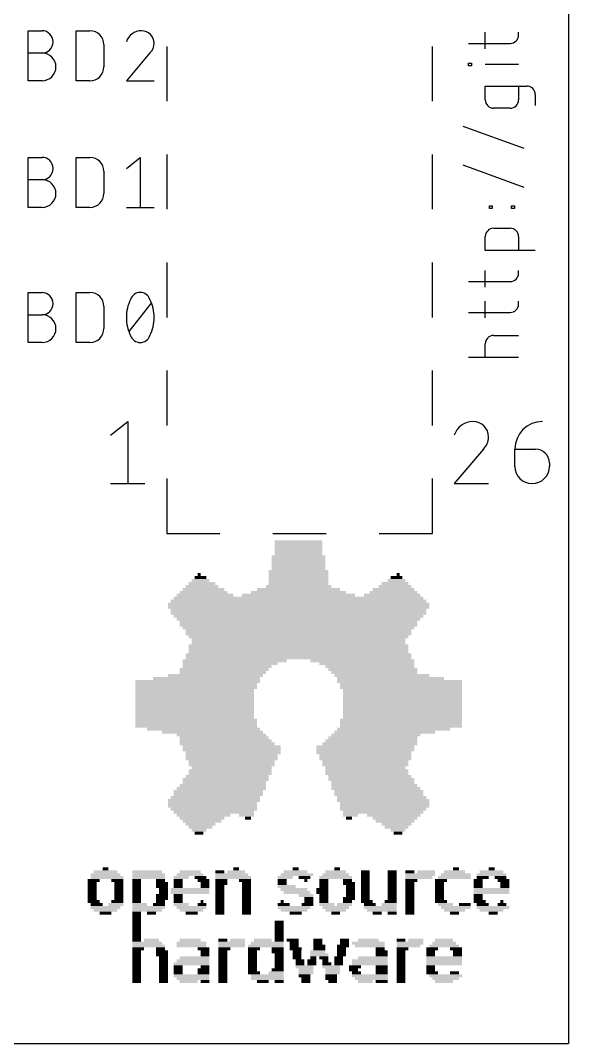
# Model space of a CAD drawing. Extents: x 0 to 54.6, y 0 to 93.
# Drawn here: x 12.69 to 23, y 0 to 19.24 of the extents above; entities that cross this region are included whole.
import ezdxf

# ---------------------------------------------------------------- set-up
doc = ezdxf.new("R2010")
doc.units = 0
doc.layers.add('20', color=30, linetype='CONTINUOUS')
doc.layers.add('21', color=253, linetype='CONTINUOUS')

# ---------------------------------------------------------------- blocks, each defined once
blk = doc.blocks.new('RECT')
blk.add_solid([(-0.5, -0.5), (0.5, -0.5), (-0.5, 0.5), (0.5, 0.5)])

msp = doc.modelspace()

# ---------------------------------------------------------------- linework, layer by layer
at = {"layer": '20'}
for p in [(23, 74), (0, 0)]:
    msp.add_line(p, (23, 0), dxfattribs=at)
at = {"layer": '21'}
for p, q in [((12.8336, 18.1039), (12.8336, 19.0436)), ((12.8336, 19.0436), (13.0947, 19.0436)), ((13.7349, 18.1039), (13.7349, 19.0436)), ((13.7349, 19.0436), (13.996, 19.0436)), ((21.4334, 18.7026), (21.4334, 19.0158)), ((22.0599, 18.9636), (22.0599, 19.0158)), ((14.257, 18.7826), (14.257, 18.3649)), ((15.4388, 18.7488), (15.4388, 17.7175)), ((20.4388, 17.7175), (20.4388, 18.7488)), ((21.1201, 18.807), (21.9033, 18.807)), ((12.8336, 18.626), (13.0947, 18.626)), ((15.1236, 18.626), (14.6798, 18.1039)), ((21.1201, 18.3831), (21.1201, 18.4353)), ((21.1201, 18.4353), (21.1723, 18.4353)), ((21.1723, 18.3831), (21.1201, 18.3831)), ((21.1723, 18.4353), (21.1723, 18.3831)), ((22.0599, 18.4092), (21.4334, 18.4092)), ((13.0947, 18.1039), (12.8336, 18.1039)), ((13.996, 18.1039), (13.7349, 18.1039)), ((14.6798, 18.1039), (15.2019, 18.1039)), ((21.4334, 17.7428), (21.4334, 18.0039)), ((21.4334, 18.0039), (22.2165, 18.0039)), ((22.0599, 18.0039), (22.0599, 17.7428)), ((22.3732, 17.8472), (22.3732, 17.6384)), ((21.9033, 17.5862), (21.59, 17.5862)), ((22.1643, 16.8287), (21.0157, 17.2464)), ((12.8336, 15.7226), (12.8336, 16.6624)), ((12.8336, 16.6624), (13.0947, 16.6624)), ((13.7349, 15.7226), (13.7349, 16.6624)), ((13.7349, 16.6624), (13.996, 16.6624)), ((14.6798, 16.4536), (14.9408, 16.6624)), ((14.9408, 16.6624), (14.9408, 15.7226)), ((15.4388, 16.7175), (15.4388, 15.6863)), ((20.4388, 15.6863), (20.4388, 16.7175)), ((14.257, 16.4013), (14.257, 15.9837)), ((22.1643, 16.0972), (21.0157, 16.5149)), ((12.8336, 16.2447), (13.0947, 16.2447)), ((13.0947, 15.7226), (12.8336, 15.7226)), ((13.996, 15.7226), (13.7349, 15.7226)), ((14.6798, 15.7226), (15.2019, 15.7226)), ((21.5117, 15.7009), (21.5117, 15.7531)), ((21.5117, 15.7531), (21.5639, 15.7531)), ((21.5639, 15.7009), (21.5117, 15.7009)), ((21.5639, 15.7531), (21.5639, 15.7009)), ((21.9294, 15.7009), (21.9294, 15.7531)), ((21.9294, 15.7531), (21.9816, 15.7531)), ((21.9816, 15.7009), (21.9294, 15.7009)), ((21.9816, 15.7531), (21.9816, 15.7009)), ((21.59, 15.3308), (21.9033, 15.3308)), ((21.4334, 14.9131), (21.4334, 15.1741)), ((22.0599, 15.1741), (22.0599, 14.9131)), ((22.3732, 14.9131), (21.4334, 14.9131)), ((15.4388, 14.6863), (15.4388, 13.655)), ((20.4388, 13.655), (20.4388, 14.6863)), ((21.4334, 14.2221), (21.4334, 14.5353)), ((22.0599, 14.4831), (22.0599, 14.5353)), ((21.1201, 14.3265), (21.9033, 14.3265)), ((12.8336, 13.1826), (12.8336, 14.1224)), ((12.8336, 14.1224), (13.0947, 14.1224)), ((13.7349, 13.1826), (13.7349, 14.1224)), ((13.7349, 14.1224), (13.996, 14.1224)), ((14.257, 13.8613), (14.257, 13.4437)), ((14.732, 13.3914), (15.1497, 13.9136)), ((21.4334, 13.6429), (21.4334, 13.9562)), ((22.0599, 13.904), (22.0599, 13.9562)), ((12.8336, 13.7047), (13.0947, 13.7047)), ((21.1201, 13.7474), (21.9033, 13.7474)), ((21.59, 13.3145), (22.0599, 13.3145)), ((13.0947, 13.1826), (12.8336, 13.1826)), ((13.996, 13.1826), (13.7349, 13.1826)), ((21.4334, 12.8969), (21.4334, 13.1579)), ((22.0599, 12.8969), (21.1201, 12.8969)), ((15.4388, 12.655), (15.4388, 11.6238)), ((20.4388, 11.6238), (20.4388, 12.655)), ((14.3813, 11.4371), (14.7059, 11.6967)), ((14.7059, 11.6967), (14.7059, 10.5283)), ((21.3988, 11.1774), (20.847, 10.5283)), ((21.99, 11.1774), (22.3795, 11.1774)), ((21.99, 10.8529), (21.99, 11.1774)), ((22.6392, 10.9178), (22.6392, 10.8529)), ((15.4388, 10.6238), (15.4388, 9.5925)), ((20.4388, 9.5925), (20.4388, 10.6238)), ((14.3813, 10.5283), (15.0305, 10.5283)), ((20.847, 10.5283), (21.4962, 10.5283)), ((15.4388, 9.5925), (16.4388, 9.5925)), ((17.4388, 9.5925), (18.4388, 9.5925)), ((19.4388, 9.5925), (20.4388, 9.5925))]:
    msp.add_line(p, q, dxfattribs=at)
for centre, radius, start, end in [((13.0947, 18.8348), 0.2088, 270, 90), ((13.996, 18.7826), 0.2611, 0, 90), ((14.967, 18.7418), 0.3018, 90.0001, 162.055), ((14.967, 18.8087), 0.235, 0, 90), ((21.9033, 18.9636), 0.1566, 270, 0), ((14.9495, 18.8087), 0.2524, 313.6042, 359.9995), ((13.0947, 18.3649), 0.2611, 270, 90), ((13.996, 18.3649), 0.2611, 269.9993, 0), ((22.2165, 17.8472), 0.1566, 0, 90), ((21.59, 17.7428), 0.1566, 180, 270), ((21.9033, 17.7428), 0.1566, 270, 0), ((13.0947, 16.4536), 0.2088, 270, 90), ((13.996, 16.4013), 0.2611, 0, 90), ((13.0947, 15.9837), 0.2611, 270, 90), ((13.996, 15.9837), 0.2611, 269.9993, 0), ((21.59, 15.1741), 0.1566, 90.0011, 180), ((21.9033, 15.1741), 0.1566, 0, 90), ((21.9033, 14.4831), 0.1566, 270, 0), ((13.0947, 13.9136), 0.2088, 270, 90), ((13.996, 13.8613), 0.2611, 0, 90), ((14.9408, 13.9292), 0.1932, 90.0003, 161.0756), ((14.9408, 13.9292), 0.1932, 18.9247, 90.0003), ((15.4543, 13.6525), 0.7745, 154.011, 180.0001), ((14.4274, 13.6525), 0.7745, 359.9999, 25.989), ((21.9033, 13.904), 0.1566, 270, 0), ((13.0947, 13.4437), 0.2611, 270, 90), ((15.4543, 13.6525), 0.7745, 180, 205.9887), ((14.4274, 13.6525), 0.7745, 334.0113, 360), ((13.996, 13.4437), 0.2611, 269.9993, 0), ((14.9408, 13.3758), 0.1932, 198.9255, 269.9999), ((14.9408, 13.3758), 0.1932, 270, 341.0747), ((21.59, 13.1579), 0.1566, 90.0011, 180), ((21.2041, 11.3214), 0.3753, 90.0001, 162.0549), ((21.2041, 11.4046), 0.2921, 0, 90), ((22.5093, 11.1774), 0.5193, 90.0003, 180), ((21.1824, 11.4046), 0.3138, 313.604, 359.9996), ((22.3795, 10.9178), 0.2596, 0, 90), ((22.3146, 10.8529), 0.3246, 180, 0)]:
    msp.add_arc(centre, radius, start, end, dxfattribs=at)

# ---------------------------------------------------------------- block references
at = {"layer": '21', "yscale": 0.0559}
for p, xscale in [((17.9195, 9.434), 0.8941), ((17.9195, 9.3781), 0.8941), ((17.9195, 9.3222), 0.8941), ((17.9195, 9.2664), 0.8941), ((17.9195, 9.2105), 0.8941), ((17.9195, 9.1546), 1.0058), ((17.9195, 9.0987), 1.0058), ((17.9195, 9.0428), 1.0058), ((17.9195, 8.8752), 1.1176), ((17.9195, 8.987), 1.0058), ((17.9195, 8.9311), 1.0058), ((16.1034, 8.6517), 0.5029), ((16.0755, 8.7076), 0.3353), ((16.0755, 8.7634), 0.2235), ((16.0476, 8.8193), 0.0559), ((17.9195, 8.8193), 1.1176), ((17.9195, 8.7634), 1.1176), ((17.9195, 8.7076), 1.1176), ((17.9195, 8.6517), 1.1176), ((19.7356, 8.6517), 0.5029), ((19.7636, 8.7076), 0.3353), ((19.7636, 8.7634), 0.2235), ((19.7915, 8.8193), 0.0559), ((16.1314, 8.484), 0.8941), ((16.1314, 8.5399), 0.7823), ((16.1034, 8.5958), 0.6147), ((17.9195, 8.484), 1.7882), ((17.9195, 8.5399), 1.5646), ((17.9195, 8.5958), 1.2294), ((19.7077, 8.484), 0.8941), ((19.7077, 8.5399), 0.7823), ((19.7356, 8.5958), 0.6147), ((17.9195, 8.2605), 4.9174), ((17.9195, 8.3164), 4.8057), ((17.9195, 8.3723), 4.6939), ((16.1593, 8.4282), 1.0617), ((17.9195, 8.4282), 2.1234), ((19.6798, 8.4282), 1.0617), ((17.9195, 8.2046), 4.9174), ((17.9195, 8.1487), 4.8057), ((17.9195, 8.0929), 4.8057), ((17.9195, 8.037), 4.6939), ((17.9195, 7.9811), 4.5822), ((17.9195, 7.9252), 4.4704), ((17.9195, 7.8694), 4.4704), ((17.9195, 7.8135), 4.3586), ((17.9195, 7.7576), 4.2469), ((17.9195, 7.7017), 4.2469), ((17.9195, 7.6458), 4.1351), ((17.9195, 7.4782), 4.1351), ((17.9195, 7.5899), 4.0234), ((17.9195, 7.5341), 4.0234), ((17.9195, 7.3106), 4.2469), ((17.9195, 7.4223), 4.1351), ((17.9195, 7.3664), 4.1351), ((16.7181, 7.1988), 1.9558), ((16.6343, 7.1429), 1.7882), ((17.9195, 7.2547), 4.2469), ((19.121, 7.1988), 1.9558), ((19.2048, 7.1429), 1.7882), ((16.3549, 6.9194), 1.7882), ((16.5225, 7.0312), 1.6764), ((16.4946, 6.9753), 1.6205), ((16.5784, 7.087), 1.6764), ((19.2607, 7.087), 1.6764), ((19.3165, 7.0312), 1.6764), ((19.3445, 6.9753), 1.6205), ((19.4842, 6.9194), 1.7882), ((16.0196, 6.8076), 2.347), ((15.9917, 6.7518), 2.2911), ((16.1873, 6.8635), 2.0117), ((19.6518, 6.8635), 2.0117), ((19.8195, 6.8076), 2.347), ((19.8474, 6.7518), 2.2911), ((15.9917, 6.6959), 2.2911), ((15.9637, 6.64), 2.2352), ((15.9637, 6.5841), 2.2352), ((15.9637, 6.5282), 2.2352), ((19.8474, 6.6959), 2.2911), ((19.8753, 6.64), 2.2352), ((19.8753, 6.5841), 2.2352), ((19.8753, 6.5282), 2.2352), ((15.9637, 6.4724), 2.2352), ((15.9637, 6.4165), 2.2352), ((15.9637, 6.3606), 2.2352), ((19.8753, 6.4724), 2.2352), ((19.8753, 6.4165), 2.2352), ((19.8753, 6.3606), 2.2352), ((15.9637, 6.3047), 2.2352), ((15.9637, 6.2488), 2.2352), ((15.9637, 6.193), 2.2352), ((15.9637, 6.1371), 2.2352), ((19.8753, 6.3047), 2.2352), ((19.8753, 6.2488), 2.2352), ((19.8753, 6.193), 2.2352), ((19.8753, 6.1371), 2.2352), ((15.9917, 6.0812), 2.2911), ((15.9917, 6.0253), 2.2911), ((15.9917, 5.9694), 2.2911), ((19.8474, 6.0812), 2.2911), ((19.8474, 6.0253), 2.2911), ((19.8474, 5.9694), 2.2911), ((16.1314, 5.9135), 2.1234), ((16.299, 5.8577), 1.8999), ((16.4667, 5.8018), 1.6764), ((16.5225, 5.7459), 1.6764), ((19.3165, 5.7459), 1.6764), ((19.3724, 5.8018), 1.6764), ((19.5401, 5.8577), 1.8999), ((19.7077, 5.9135), 2.1234), ((16.5784, 5.6341), 1.7882), ((16.5505, 5.69), 1.7323), ((16.6622, 5.5783), 1.844), ((19.1768, 5.5783), 1.844), ((19.2607, 5.6341), 1.7882), ((19.2886, 5.69), 1.7323), ((16.6622, 5.5224), 1.844), ((16.6622, 5.4106), 1.7323), ((16.6902, 5.4665), 1.7882), ((19.1768, 5.5224), 1.844), ((19.1489, 5.4665), 1.7882), ((19.1768, 5.4106), 1.7323), ((16.6622, 5.3548), 1.7323), ((16.6622, 5.2989), 1.6205), ((16.6622, 5.243), 1.6205), ((16.6622, 5.1871), 1.5088), ((19.1768, 5.3548), 1.7323), ((19.1768, 5.2989), 1.6205), ((19.1768, 5.243), 1.6205), ((19.1768, 5.1871), 1.5088), ((16.5784, 5.0195), 1.5646), ((16.6343, 5.1312), 1.5646), ((16.6343, 5.0754), 1.5646), ((19.2048, 5.1312), 1.5646), ((19.2048, 5.0754), 1.5646), ((19.2607, 5.0195), 1.5646), ((16.4667, 4.796), 1.6764), ((16.4946, 4.8518), 1.6205), ((16.5505, 4.9636), 1.6205), ((16.5225, 4.9077), 1.5646), ((19.2886, 4.9636), 1.6205), ((19.3165, 4.9077), 1.5646), ((19.3724, 4.796), 1.6764), ((19.3445, 4.8518), 1.6205), ((16.3549, 4.6283), 1.6764), ((16.4108, 4.7401), 1.6764), ((16.4108, 4.6842), 1.6764), ((19.4283, 4.7401), 1.6764), ((19.4283, 4.6842), 1.6764), ((19.4842, 4.6283), 1.6764), ((16.299, 4.5166), 1.6764), ((16.299, 4.4607), 1.6764), ((16.327, 4.5724), 1.7323), ((16.327, 4.4048), 1.6205), ((19.5121, 4.5724), 1.7323), ((19.5401, 4.5166), 1.6764), ((19.5401, 4.4607), 1.6764), ((19.5121, 4.4048), 1.6205), ((16.327, 4.3489), 1.5088), ((16.1314, 4.293), 1.0058), ((16.1034, 4.2372), 0.8382), ((16.9416, 4.293), 0.2794), ((16.9696, 4.2372), 0.1118), ((19.5121, 4.3489), 1.5088), ((18.8974, 4.293), 0.2794), ((18.8695, 4.2372), 0.1118), ((19.7077, 4.293), 1.0058), ((19.7356, 4.2372), 0.8382), ((16.1034, 4.1813), 0.7264), ((16.0755, 4.1254), 0.5588), ((16.0755, 4.0695), 0.447), ((16.0476, 4.0136), 0.2794), ((19.7356, 4.1813), 0.7264), ((19.7636, 4.1254), 0.5588), ((19.7636, 4.0695), 0.447), ((19.7915, 4.0136), 0.2794), ((16.0476, 3.9578), 0.1676), ((19.7915, 3.9578), 0.1676), ((14.2873, 3.2872), 0.1118), ((16.7461, 3.2872), 0.1118), ((17.8637, 3.2872), 0.1118), ((18.646, 3.2872), 0.1118), ((20.8812, 3.2872), 0.1118), ((21.5517, 3.2872), 0.1118), ((14.0638, 3.0637), 0.2235), ((14.2873, 3.1754), 0.5588), ((14.3153, 3.1196), 0.6147), ((14.2873, 3.2313), 0.447), ((14.5109, 3.0637), 0.2235), ((15.0697, 3.2313), 0.5588), ((15.0976, 3.1754), 0.6147), ((15.0976, 3.1196), 0.6147), ((14.8741, 3.0637), 0.1676), ((15.3211, 3.0637), 0.1676), ((15.7123, 3.1196), 0.2794), ((15.6564, 3.0637), 0.1676), ((15.8799, 3.1754), 0.5029), ((15.8799, 3.2313), 0.3912), ((16.0755, 3.1196), 0.2235), ((16.1314, 3.0637), 0.2235), ((16.6622, 3.1754), 0.6147), ((16.4387, 3.2313), 0.1676), ((16.6902, 3.1196), 0.6706), ((16.4667, 3.0637), 0.2235), ((16.7461, 3.2313), 0.3353), ((16.9137, 3.0637), 0.2235), ((17.6681, 3.1196), 0.2794), ((17.6122, 3.0637), 0.1676), ((17.8916, 3.1754), 0.6147), ((17.8637, 3.2313), 0.447), ((18.0313, 3.1196), 0.2235), ((18.0592, 3.0637), 0.0559), ((18.618, 3.1196), 0.6147), ((18.3945, 3.0637), 0.1676), ((18.618, 3.1754), 0.5029), ((18.618, 3.2313), 0.3912), ((18.8416, 3.0637), 0.1676), ((19.1768, 3.2313), 0.1676), ((19.1768, 3.1754), 0.1676), ((19.1768, 3.1196), 0.1676), ((19.1768, 3.0637), 0.1676), ((19.6798, 3.2313), 0.1676), ((19.6798, 3.1754), 0.1676), ((19.6798, 3.1196), 0.1676), ((19.6798, 3.0637), 0.1676), ((20.015, 3.2313), 0.1676), ((20.2106, 3.1754), 0.5588), ((20.043, 3.0637), 0.2235), ((20.1827, 3.1196), 0.5029), ((20.3224, 3.2313), 0.3353), ((20.6018, 3.0637), 0.2235), ((20.8532, 3.1196), 0.6147), ((20.8812, 3.1754), 0.5588), ((20.8532, 3.2313), 0.3912), ((21.3003, 3.0637), 0.1676), ((21.5517, 3.1754), 0.5588), ((21.3841, 3.1196), 0.2235), ((21.5517, 3.2313), 0.447), ((21.7194, 3.1196), 0.2235), ((21.7753, 3.0637), 0.2235), ((14.0359, 3.0078), 0.1676), ((14.0359, 2.9519), 0.1676), ((14.0359, 2.896), 0.1676), ((14.5388, 3.0078), 0.1676), ((14.5388, 2.9519), 0.1676), ((14.5388, 2.896), 0.1676), ((14.8741, 3.0078), 0.1676), ((14.8741, 2.9519), 0.1676), ((14.8741, 2.896), 0.1676), ((15.3491, 3.0078), 0.2235), ((15.3491, 2.9519), 0.2235), ((15.377, 2.896), 0.1676), ((15.8799, 2.896), 0.7264), ((15.6564, 3.0078), 0.1676), ((15.6564, 2.9519), 0.1676), ((16.1593, 3.0078), 0.1676), ((16.1593, 2.9519), 0.1676), ((16.4667, 3.0078), 0.2235), ((16.4387, 2.9519), 0.1676), ((16.4387, 2.896), 0.1676), ((16.9416, 3.0078), 0.1676), ((16.9416, 2.9519), 0.1676), ((16.9416, 2.896), 0.1676), ((17.6122, 3.0078), 0.1676), ((17.696, 2.9519), 0.3353), ((17.8357, 2.896), 0.5029), ((18.3666, 2.896), 0.2235), ((18.3945, 3.0078), 0.1676), ((18.3945, 2.9519), 0.1676), ((18.8695, 3.0078), 0.2235), ((18.8974, 2.9519), 0.1676), ((18.8974, 2.896), 0.1676), ((19.1768, 3.0078), 0.1676), ((19.1768, 2.9519), 0.1676), ((19.1768, 2.896), 0.1676), ((19.6798, 3.0078), 0.1676), ((19.6798, 2.9519), 0.1676), ((19.6798, 2.896), 0.1676), ((20.015, 3.0078), 0.1676), ((20.015, 2.9519), 0.1676), ((20.015, 2.896), 0.1676), ((20.5738, 3.0078), 0.1676), ((20.5738, 2.9519), 0.1676), ((20.5738, 2.896), 0.1676), ((21.5517, 2.896), 0.6706), ((21.3003, 3.0078), 0.1676), ((21.3003, 2.9519), 0.1676), ((21.8032, 3.0078), 0.1676), ((21.8032, 2.9519), 0.1676), ((14.0638, 2.6725), 0.2235), ((14.0359, 2.8401), 0.1676), ((14.0359, 2.7843), 0.1676), ((14.0359, 2.7284), 0.1676), ((14.5109, 2.6725), 0.2235), ((14.5388, 2.8401), 0.1676), ((14.5388, 2.7843), 0.1676), ((14.5388, 2.7284), 0.1676), ((14.8741, 2.8401), 0.1676), ((14.8741, 2.7843), 0.1676), ((14.8741, 2.7284), 0.1676), ((14.8741, 2.6725), 0.1676), ((15.3491, 2.7843), 0.2235), ((15.3491, 2.7284), 0.2235), ((15.3211, 2.6725), 0.1676), ((15.377, 2.8401), 0.1676), ((15.8799, 2.8401), 0.7264), ((15.6564, 2.7843), 0.1676), ((15.6564, 2.7284), 0.1676), ((15.6564, 2.6725), 0.1676), ((16.1034, 2.6725), 0.0559), ((16.4387, 2.8401), 0.1676), ((16.4387, 2.7843), 0.1676), ((16.4387, 2.7284), 0.1676), ((16.4387, 2.6725), 0.1676), ((16.9416, 2.8401), 0.1676), ((16.9416, 2.7843), 0.1676), ((16.9416, 2.7284), 0.1676), ((16.9416, 2.6725), 0.1676), ((17.6122, 2.6725), 0.0559), ((17.8916, 2.8401), 0.5029), ((18.0592, 2.7843), 0.2794), ((18.1151, 2.7284), 0.1676), ((18.1151, 2.6725), 0.1676), ((18.3666, 2.8401), 0.2235), ((18.3945, 2.7843), 0.1676), ((18.3945, 2.7284), 0.1676), ((18.3945, 2.6725), 0.1676), ((18.8695, 2.7284), 0.2235), ((18.8416, 2.6725), 0.1676), ((18.8974, 2.8401), 0.1676), ((18.8974, 2.7843), 0.1676), ((19.1768, 2.8401), 0.1676), ((19.1768, 2.7843), 0.1676), ((19.1768, 2.7284), 0.1676), ((19.2048, 2.6725), 0.2235), ((19.6518, 2.6725), 0.2235), ((19.6798, 2.8401), 0.1676), ((19.6798, 2.7843), 0.1676), ((19.6798, 2.7284), 0.1676), ((20.015, 2.8401), 0.1676), ((20.015, 2.7843), 0.1676), ((20.015, 2.7284), 0.1676), ((20.015, 2.6725), 0.1676), ((20.5738, 2.8401), 0.1676), ((20.5738, 2.7843), 0.1676), ((20.5738, 2.7284), 0.1676), ((20.6018, 2.6725), 0.2235), ((21.5517, 2.8401), 0.6706), ((21.3282, 2.6725), 0.2235), ((21.3003, 2.7843), 0.1676), ((21.3003, 2.7284), 0.1676), ((21.7473, 2.6725), 0.0559), ((14.1197, 2.6166), 0.2235), ((14.2873, 2.5608), 0.5588), ((14.2873, 2.5049), 0.447), ((14.4829, 2.6166), 0.2794), ((14.93, 2.6166), 0.2794), ((15.0976, 2.5608), 0.6147), ((15.0697, 2.5049), 0.5588), ((15.2932, 2.6166), 0.2235), ((15.7123, 2.6166), 0.2794), ((15.9079, 2.5608), 0.5588), ((15.9079, 2.5049), 0.447), ((16.1034, 2.6166), 0.1676), ((16.4387, 2.6166), 0.1676), ((16.4387, 2.5608), 0.1676), ((16.4387, 2.5049), 0.1676), ((16.9416, 2.6166), 0.1676), ((16.9416, 2.5608), 0.1676), ((16.9416, 2.5049), 0.1676), ((17.6401, 2.6166), 0.2235), ((17.8357, 2.5608), 0.6147), ((17.8357, 2.5049), 0.5029), ((18.0872, 2.6166), 0.2235), ((18.4504, 2.6166), 0.2794), ((18.618, 2.5608), 0.5029), ((18.618, 2.5049), 0.3912), ((18.7857, 2.6166), 0.2794), ((19.4562, 2.5608), 0.6147), ((19.2607, 2.6166), 0.2235), ((19.4842, 2.5049), 0.5588), ((19.6239, 2.6166), 0.2794), ((20.015, 2.6166), 0.1676), ((20.015, 2.5608), 0.1676), ((20.015, 2.5049), 0.1676), ((20.6856, 2.6166), 0.2794), ((20.8812, 2.5608), 0.5588), ((20.8532, 2.5049), 0.3912), ((21.0488, 2.6166), 0.2235), ((21.3841, 2.6166), 0.2235), ((21.5797, 2.5608), 0.6147), ((21.5517, 2.5049), 0.447), ((21.7473, 2.6166), 0.1676), ((14.2873, 2.449), 0.2235), ((14.8741, 2.449), 0.1676), ((14.8741, 2.3931), 0.1676), ((14.8741, 2.3372), 0.1676), ((14.8741, 2.2814), 0.1676), ((15.1535, 2.449), 0.1676), ((15.9079, 2.449), 0.2235), ((16.4387, 2.449), 0.1676), ((16.9416, 2.449), 0.1676), ((17.5563, 2.2814), 0.1676), ((17.8637, 2.449), 0.2235), ((18.618, 2.449), 0.1676), ((19.4004, 2.449), 0.1676), ((19.6798, 2.449), 0.1676), ((20.015, 2.449), 0.1676), ((20.8532, 2.449), 0.1676), ((21.5797, 2.449), 0.1676), ((14.8741, 2.2255), 0.1676), ((14.8741, 2.1696), 0.1676), ((14.8741, 2.1137), 0.1676), ((17.5563, 2.2255), 0.1676), ((17.5563, 2.1696), 0.1676), ((17.5563, 2.1137), 0.1676), ((14.8741, 2.0578), 0.1676), ((14.8741, 2.0019), 0.1676), ((14.8741, 1.9461), 0.1676), ((15.1535, 1.9461), 0.2794), ((15.8799, 1.9461), 0.3912), ((16.4946, 1.9461), 0.1676), ((16.774, 1.9461), 0.2794), ((17.249, 1.9461), 0.3353), ((17.5563, 2.0578), 0.1676), ((17.5563, 2.0019), 0.1676), ((17.5563, 1.9461), 0.1676), ((17.8078, 1.9461), 0.2235), ((18.2828, 1.9461), 0.1676), ((18.7857, 1.9461), 0.1676), ((19.2327, 1.9461), 0.3912), ((19.8474, 1.9461), 0.1676), ((20.1268, 1.9461), 0.2794), ((20.6577, 1.9461), 0.3353), ((14.902, 1.7784), 0.2235), ((15.0697, 1.8902), 0.5588), ((15.0976, 1.8343), 0.6147), ((14.8741, 1.7226), 0.1676), ((15.3211, 1.7784), 0.1676), ((15.3491, 1.7226), 0.2235), ((15.9079, 1.8902), 0.5588), ((15.9079, 1.8343), 0.5588), ((16.1314, 1.7784), 0.2235), ((16.1593, 1.7226), 0.1676), ((16.6622, 1.8902), 0.5029), ((16.6622, 1.8343), 0.5029), ((16.5225, 1.7784), 0.2235), ((16.4946, 1.7226), 0.1676), ((17.0813, 1.7784), 0.2235), ((17.3049, 1.8343), 0.6706), ((17.0534, 1.7226), 0.1676), ((17.3328, 1.8902), 0.6147), ((17.5284, 1.7784), 0.2235), ((17.5284, 1.7226), 0.2235), ((17.8357, 1.8902), 0.1676), ((17.8357, 1.8343), 0.1676), ((17.8637, 1.7784), 0.2235), ((17.8916, 1.7226), 0.1676), ((18.2828, 1.7226), 0.2794), ((18.3107, 1.8343), 0.2235), ((18.3107, 1.7784), 0.2235), ((18.2828, 1.8902), 0.1676), ((18.7577, 1.8343), 0.2235), ((18.7298, 1.7784), 0.1676), ((18.7298, 1.7226), 0.1676), ((18.7857, 1.8902), 0.1676), ((19.2327, 1.8902), 0.6147), ((19.2607, 1.8343), 0.5588), ((19.4562, 1.7784), 0.1676), ((19.4842, 1.7226), 0.2235), ((19.8753, 1.7784), 0.2235), ((20.015, 1.8902), 0.5029), ((19.9871, 1.8343), 0.447), ((19.8474, 1.7226), 0.1676), ((20.4341, 1.7784), 0.2235), ((20.4062, 1.7226), 0.1676), ((20.6577, 1.8343), 0.5588), ((20.6577, 1.8902), 0.447), ((20.8812, 1.7784), 0.2235), ((20.9091, 1.7226), 0.1676), ((14.8741, 1.6667), 0.1676), ((14.8741, 1.6108), 0.1676), ((14.8741, 1.5549), 0.1676), ((15.3491, 1.6667), 0.2235), ((15.377, 1.6108), 0.1676), ((15.377, 1.5549), 0.1676), ((15.9358, 1.5549), 0.6147), ((15.9637, 1.6108), 0.5588), ((16.1593, 1.6667), 0.1676), ((16.4946, 1.6667), 0.1676), ((16.4946, 1.6108), 0.1676), ((16.4946, 1.5549), 0.1676), ((17.0534, 1.6667), 0.1676), ((17.0534, 1.6108), 0.1676), ((17.0534, 1.5549), 0.1676), ((17.5563, 1.6667), 0.1676), ((17.5563, 1.6108), 0.1676), ((17.5563, 1.5549), 0.1676), ((17.8916, 1.6667), 0.1676), ((17.8916, 1.6108), 0.1676), ((17.9475, 1.5549), 0.1676), ((18.171, 1.5549), 0.1676), ((18.1989, 1.6108), 0.1118), ((18.3107, 1.6667), 0.3353), ((18.3945, 1.6108), 0.1676), ((18.4225, 1.5549), 0.1118), ((18.6739, 1.6108), 0.1676), ((18.6739, 1.5549), 0.1676), ((18.7298, 1.6667), 0.1676), ((19.2607, 1.5549), 0.6706), ((19.3165, 1.6108), 0.5588), ((19.4842, 1.6667), 0.2235), ((19.8474, 1.6667), 0.1676), ((19.8474, 1.6108), 0.1676), ((19.8474, 1.5549), 0.1676), ((20.4062, 1.6667), 0.1676), ((20.6577, 1.6108), 0.6706), ((20.6577, 1.5549), 0.6706), ((20.9091, 1.6667), 0.1676), ((14.8741, 1.499), 0.1676), ((14.8741, 1.4432), 0.1676), ((14.8741, 1.3873), 0.1676), ((14.8741, 1.3314), 0.1676), ((15.377, 1.499), 0.1676), ((15.377, 1.4432), 0.1676), ((15.377, 1.3873), 0.1676), ((15.377, 1.3314), 0.1676), ((15.9079, 1.499), 0.6706), ((15.6564, 1.4432), 0.1676), ((15.6564, 1.3873), 0.1676), ((15.6564, 1.3314), 0.1676), ((16.1314, 1.3873), 0.2235), ((16.1314, 1.3314), 0.2235), ((16.1593, 1.4432), 0.1676), ((16.4946, 1.499), 0.1676), ((16.4946, 1.4432), 0.1676), ((16.4946, 1.3873), 0.1676), ((16.4946, 1.3314), 0.1676), ((17.0813, 1.3314), 0.2235), ((17.0534, 1.499), 0.1676), ((17.0534, 1.4432), 0.1676), ((17.0534, 1.3873), 0.1676), ((17.5004, 1.3314), 0.2794), ((17.5284, 1.3873), 0.2235), ((17.5563, 1.499), 0.1676), ((17.5563, 1.4432), 0.1676), ((17.9475, 1.499), 0.1676), ((18.0313, 1.4432), 0.3353), ((18.0592, 1.3873), 0.2794), ((18.0592, 1.3314), 0.2794), ((18.171, 1.499), 0.1676), ((18.4504, 1.499), 0.1676), ((18.5342, 1.4432), 0.3353), ((18.5622, 1.3873), 0.2794), ((18.5622, 1.3314), 0.2794), ((18.6739, 1.499), 0.1676), ((18.9533, 1.3873), 0.1676), ((18.9813, 1.4432), 0.2235), ((19.2607, 1.499), 0.6706), ((19.0092, 1.3314), 0.1676), ((19.4842, 1.4432), 0.2235), ((19.4842, 1.3873), 0.2235), ((19.4842, 1.3314), 0.2235), ((19.8474, 1.499), 0.1676), ((19.8474, 1.4432), 0.1676), ((19.8474, 1.3873), 0.1676), ((19.8474, 1.3314), 0.1676), ((20.6577, 1.499), 0.6706), ((20.4062, 1.4432), 0.1676), ((20.4062, 1.3873), 0.1676), ((20.4341, 1.3314), 0.2235), ((20.8532, 1.3314), 0.1676), ((14.8741, 1.2755), 0.1676), ((14.8741, 1.2196), 0.1676), ((14.8741, 1.1638), 0.1676), ((15.377, 1.2755), 0.1676), ((15.377, 1.2196), 0.1676), ((15.377, 1.1638), 0.1676), ((15.9079, 1.2755), 0.6706), ((15.9358, 1.2196), 0.6147), ((15.852, 1.1638), 0.3353), ((16.1593, 1.1638), 0.1676), ((16.4946, 1.2755), 0.1676), ((16.4946, 1.2196), 0.1676), ((16.4946, 1.1638), 0.1676), ((17.3328, 1.2755), 0.6147), ((17.3328, 1.2196), 0.6147), ((17.249, 1.1638), 0.2235), ((17.5563, 1.1638), 0.1676), ((18.0313, 1.2755), 0.2235), ((18.0592, 1.2196), 0.1676), ((18.0592, 1.1638), 0.1676), ((18.5342, 1.2755), 0.2235), ((18.5342, 1.2196), 0.2235), ((18.5622, 1.1638), 0.1676), ((19.2607, 1.2755), 0.6706), ((19.2886, 1.2196), 0.6147), ((19.1768, 1.1638), 0.2794), ((19.4842, 1.1638), 0.2235), ((19.8474, 1.2755), 0.1676), ((19.8474, 1.2196), 0.1676), ((19.8474, 1.1638), 0.1676), ((20.6856, 1.2755), 0.6147), ((20.6856, 1.2196), 0.5029), ((20.6577, 1.1638), 0.3353)]:
    msp.add_blockref('RECT', p, dxfattribs=dict(at, xscale=xscale))

doc.saveas('drawing.dxf')
